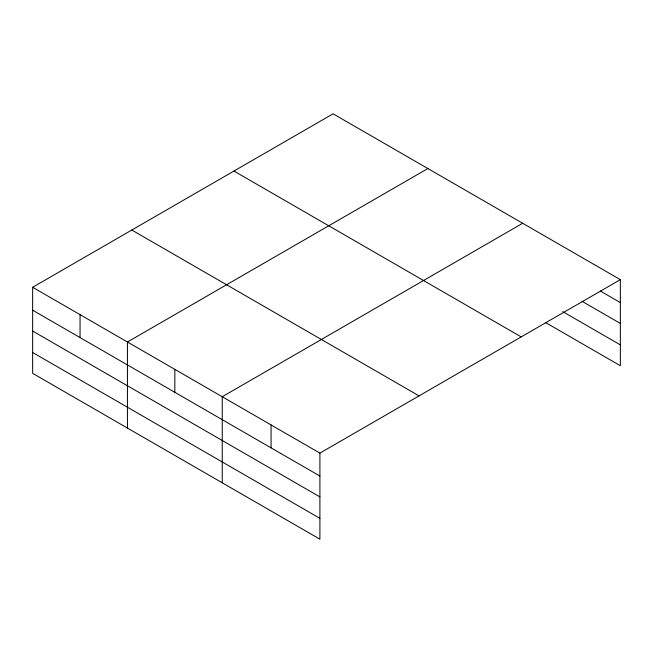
<?xml version="1.0" encoding="UTF-8"?>
<svg xmlns="http://www.w3.org/2000/svg" width="653" height="653" viewBox="0 0 653 653"><rect width="100%" height="100%" fill="white"/><g stroke="black" fill="none" stroke-linecap="round" stroke-linejoin="round"><path stroke-width="0.98" d="M620.35 279.655L333.095 113.818L32.65 287.279L32.65 373.345L319.905 539.182L319.905 453.117L620.35 279.655L620.35 365.721L545.353 322.427M427.886 168.539L127.441 342.001L127.441 428.066M522.686 223.269L222.24 396.73L222.24 482.796M600.295 291.009L620.35 302.592M581.978 301.278L620.35 323.423M562.796 311.661L620.35 344.89M233.945 171.053L521.2 336.899M131.8 230.036L419.055 395.881M32.65 287.279L319.905 453.117M32.65 310.208L319.905 476.053M32.65 331.047L319.905 496.884M32.65 352.506L319.905 518.351M271.068 424.923L271.068 447.86M174.841 369.369L174.841 392.306M80.05 314.64L80.05 337.577"/></g></svg>
